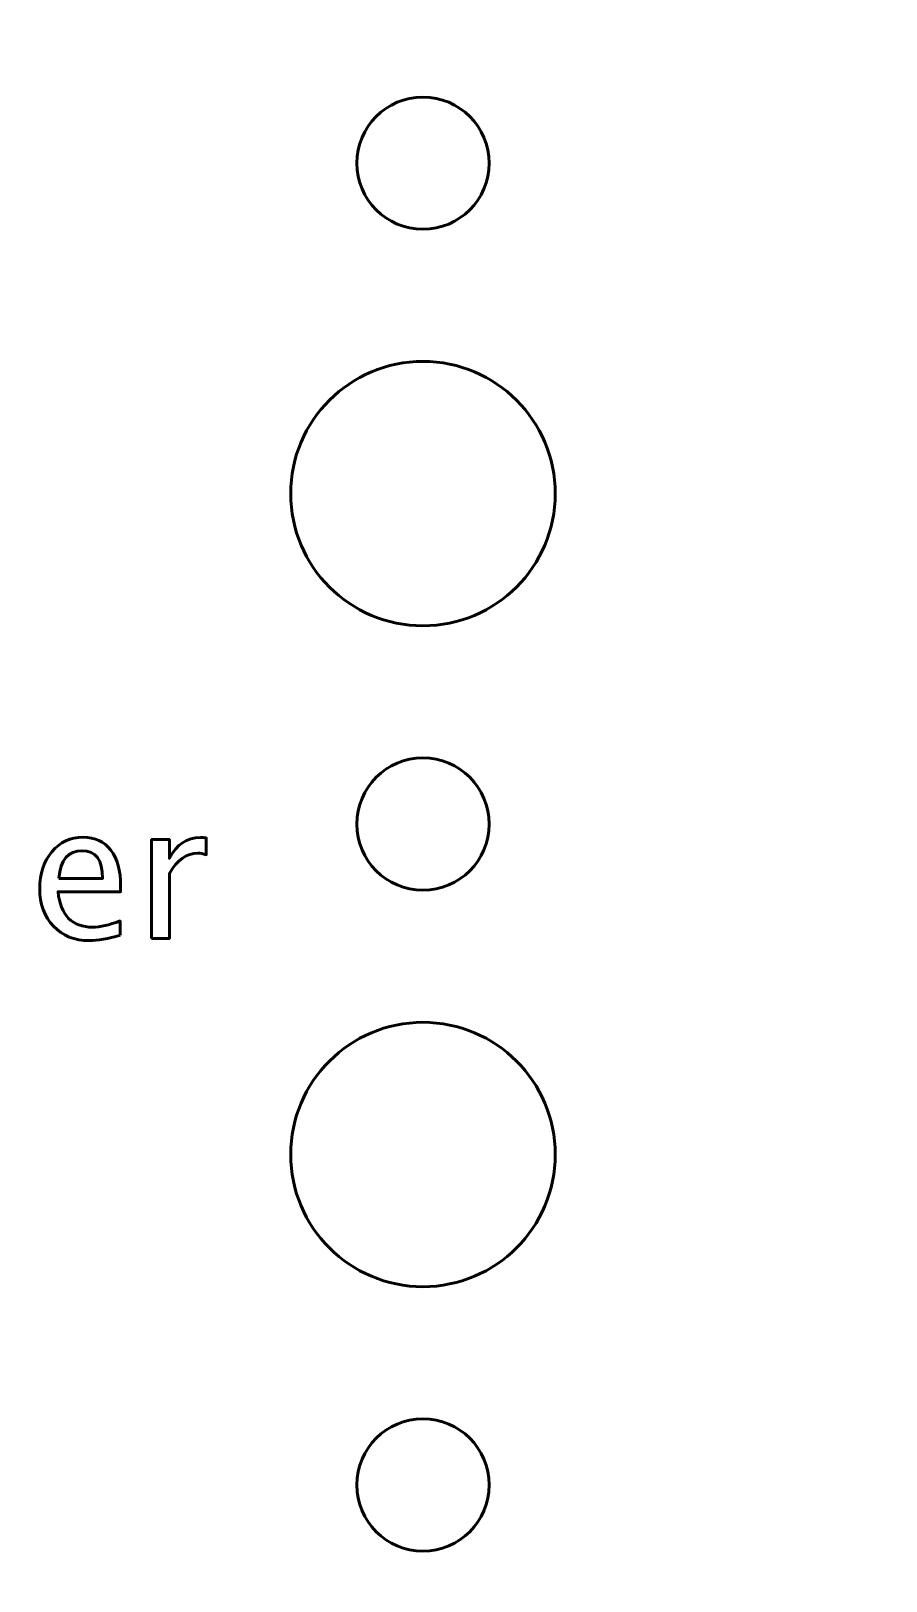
# Model space of a CAD drawing. Header units: centimetres. Extents: x -87 to 69, y -70 to 88.
# Drawn here: x 1.361 to 3.3, y -66.968 to -63.45 of the extents above; entities that cross this region are included whole.
import ezdxf

# ---------------------------------------------------------------- set-up
doc = ezdxf.new("R2010")
doc.units = ezdxf.units.CM
doc.header["$MEASUREMENT"] = 0
doc.layers.add('Layer 1', color=7, linetype='Continuous')

msp = doc.modelspace()

# ---------------------------------------------------------------- linework, layer by layer
at = {"layer": 'Layer 1', "lineweight": 53}
for points, knots in [([(-8, -69.75), (-8, -69.75), (-8, -20.25), (-8, -20.25), (-8, -20.25), (-8, -19.97386), (-7.77614, -19.75), (-7.5, -19.75), (-7.5, -19.75), (-7.5, -19.75), (37.5, -19.75), (37.5, -19.75), (37.5, -19.75), (37.77614, -19.75), (38, -19.97386), (38, -20.25), (38, -20.25), (38, -20.25), (38, -69.75), (38, -69.75), (38, -69.75), (38, -70.02614), (37.77614, -70.25), (37.5, -70.25), (37.5, -70.25), (37.5, -70.25), (-7.5, -70.25), (-7.5, -70.25), (-7.5, -70.25), (-7.77614, -70.25), (-8, -70.02614), (-8, -69.75)], [0, 0, 0, 0, 0.1111111, 0.1111111, 0.1111111, 0.1111111, 0.2222222, 0.2222222, 0.2222222, 0.2222222, 0.3333333, 0.3333333, 0.3333333, 0.3333333, 0.4444444, 0.4444444, 0.4444444, 0.4444444, 0.5555556, 0.5555556, 0.5555556, 0.5555556, 0.6666667, 0.6666667, 0.6666667, 0.6666667, 0.7777778, 0.7777778, 0.7777778, 0.7777778, 1, 1, 1, 1]), ([(2.1, -63.75), (2.1, -63.66716), (2.16716, -63.6), (2.25, -63.6), (2.25, -63.6), (2.33284, -63.6), (2.4, -63.66716), (2.4, -63.75), (2.4, -63.75), (2.4, -63.83284), (2.33284, -63.9), (2.25, -63.9), (2.25, -63.9), (2.16716, -63.9), (2.1, -63.83284), (2.1, -63.75)], [0, 0, 0, 0, 0.2, 0.2, 0.2, 0.2, 0.4, 0.4, 0.4, 0.4, 0.6, 0.6, 0.6, 0.6, 1, 1, 1, 1]), ([(1.95, -64.5), (1.95, -64.33431), (2.08431, -64.2), (2.25, -64.2), (2.25, -64.2), (2.41569, -64.2), (2.55, -64.33431), (2.55, -64.5), (2.55, -64.5), (2.55, -64.66569), (2.41569, -64.8), (2.25, -64.8), (2.25, -64.8), (2.08431, -64.8), (1.95, -64.66569), (1.95, -64.5)], [0, 0, 0, 0, 0.2, 0.2, 0.2, 0.2, 0.4, 0.4, 0.4, 0.4, 0.6, 0.6, 0.6, 0.6, 1, 1, 1, 1]), ([(2.1, -65.25), (2.1, -65.16716), (2.16716, -65.1), (2.25, -65.1), (2.25, -65.1), (2.33284, -65.1), (2.4, -65.16716), (2.4, -65.25), (2.4, -65.25), (2.4, -65.33284), (2.33284, -65.4), (2.25, -65.4), (2.25, -65.4), (2.16716, -65.4), (2.1, -65.33284), (2.1, -65.25)], [0, 0, 0, 0, 0.2, 0.2, 0.2, 0.2, 0.4, 0.4, 0.4, 0.4, 0.6, 0.6, 0.6, 0.6, 1, 1, 1, 1]), ([(1.95, -66), (1.95, -65.83431), (2.08431, -65.7), (2.25, -65.7), (2.25, -65.7), (2.41569, -65.7), (2.55, -65.83431), (2.55, -66), (2.55, -66), (2.55, -66.16569), (2.41569, -66.3), (2.25, -66.3), (2.25, -66.3), (2.08431, -66.3), (1.95, -66.16569), (1.95, -66)], [0, 0, 0, 0, 0.2, 0.2, 0.2, 0.2, 0.4, 0.4, 0.4, 0.4, 0.6, 0.6, 0.6, 0.6, 1, 1, 1, 1]), ([(2.1, -66.75), (2.1, -66.66716), (2.16716, -66.6), (2.25, -66.6), (2.25, -66.6), (2.33284, -66.6), (2.4, -66.66716), (2.4, -66.75), (2.4, -66.75), (2.4, -66.83284), (2.33284, -66.9), (2.25, -66.9), (2.25, -66.9), (2.16716, -66.9), (2.1, -66.83284), (2.1, -66.75)], [0, 0, 0, 0, 0.2, 0.2, 0.2, 0.2, 0.4, 0.4, 0.4, 0.4, 0.6, 0.6, 0.6, 0.6, 1, 1, 1, 1])]:
    msp.add_open_spline(points, degree=3, knots=knots, dxfattribs=at)
at = {"layer": 'Layer 1', "color": 5, "lineweight": 53}
for points, knots in [([(1.5633, -65.50231), (1.53599, -65.5105), (1.51264, -65.51459), (1.49316, -65.51459), (1.49316, -65.51459), (1.45993, -65.51459), (1.43291, -65.50358), (1.4121, -65.48164), (1.4121, -65.48164), (1.39128, -65.4597), (1.38084, -65.43126), (1.38084, -65.39627), (1.38084, -65.39627), (1.38084, -65.36233), (1.39001, -65.33446), (1.40843, -65.31266), (1.40843, -65.31266), (1.42684, -65.29093), (1.45041, -65.28007), (1.47912, -65.28007), (1.47912, -65.28007), (1.50629, -65.28007), (1.52731, -65.28973), (1.54213, -65.30906), (1.54213, -65.30906), (1.55695, -65.3284), (1.56435, -65.35577), (1.56435, -65.39126), (1.56435, -65.39126), (1.56435, -65.39126), (1.56414, -65.40368), (1.56414, -65.40368), (1.56414, -65.40368), (1.56414, -65.40368), (1.42233, -65.40368), (1.42233, -65.40368), (1.42233, -65.40368), (1.42825, -65.4573), (1.45443, -65.48411), (1.50078, -65.48411), (1.50078, -65.48411), (1.51779, -65.48411), (1.5386, -65.47931), (1.5633, -65.46972), (1.5633, -65.46972), (1.5633, -65.46972), (1.5633, -65.50231), (1.5633, -65.50231)], [0, 0, 0, 0, 0.0769231, 0.0769231, 0.0769231, 0.0769231, 0.1538462, 0.1538462, 0.1538462, 0.1538462, 0.2307692, 0.2307692, 0.2307692, 0.2307692, 0.3076923, 0.3076923, 0.3076923, 0.3076923, 0.3846154, 0.3846154, 0.3846154, 0.3846154, 0.4615385, 0.4615385, 0.4615385, 0.4615385, 0.5384615, 0.5384615, 0.5384615, 0.5384615, 0.6153846, 0.6153846, 0.6153846, 0.6153846, 0.6923077, 0.6923077, 0.6923077, 0.6923077, 0.7692308, 0.7692308, 0.7692308, 0.7692308, 0.8461538, 0.8461538, 0.8461538, 0.8461538, 1, 1, 1, 1]), ([(1.63449, -65.50951), (1.63449, -65.50951), (1.63449, -65.28515), (1.63449, -65.28515), (1.63449, -65.28515), (1.63449, -65.28515), (1.67513, -65.28515), (1.67513, -65.28515), (1.67513, -65.28515), (1.67513, -65.28515), (1.67513, -65.32755), (1.67513, -65.32755), (1.67513, -65.32755), (1.69129, -65.29615), (1.71471, -65.28049), (1.74547, -65.28049), (1.74547, -65.28049), (1.74964, -65.28049), (1.75401, -65.28084), (1.75853, -65.28155), (1.75853, -65.28155), (1.75853, -65.28155), (1.75853, -65.31958), (1.75853, -65.31958), (1.75853, -65.31958), (1.75147, -65.31725), (1.74526, -65.31605), (1.7399, -65.31605), (1.7399, -65.31605), (1.71408, -65.31605), (1.69249, -65.33129), (1.67513, -65.36184), (1.67513, -65.36184), (1.67513, -65.36184), (1.67513, -65.50951), (1.67513, -65.50951), (1.67513, -65.50951), (1.67513, -65.50951), (1.63449, -65.50951), (1.63449, -65.50951)], [0, 0, 0, 0, 0.0909091, 0.0909091, 0.0909091, 0.0909091, 0.1818182, 0.1818182, 0.1818182, 0.1818182, 0.2727273, 0.2727273, 0.2727273, 0.2727273, 0.3636364, 0.3636364, 0.3636364, 0.3636364, 0.4545455, 0.4545455, 0.4545455, 0.4545455, 0.5454545, 0.5454545, 0.5454545, 0.5454545, 0.6363636, 0.6363636, 0.6363636, 0.6363636, 0.7272727, 0.7272727, 0.7272727, 0.7272727, 0.8181818, 0.8181818, 0.8181818, 0.8181818, 1, 1, 1, 1]), ([(1.42444, -65.3732), (1.42444, -65.3732), (1.5235, -65.3732), (1.5235, -65.3732), (1.5235, -65.3732), (1.5235, -65.33143), (1.50791, -65.31054), (1.47679, -65.31054), (1.47679, -65.31054), (1.44547, -65.31054), (1.42804, -65.33143), (1.42444, -65.3732)], [0, 0, 0, 0, 0.25, 0.25, 0.25, 0.25, 0.5, 0.5, 0.5, 0.5, 1, 1, 1, 1])]:
    msp.add_open_spline(points, degree=3, knots=knots, dxfattribs=at)

doc.saveas('drawing.dxf')
